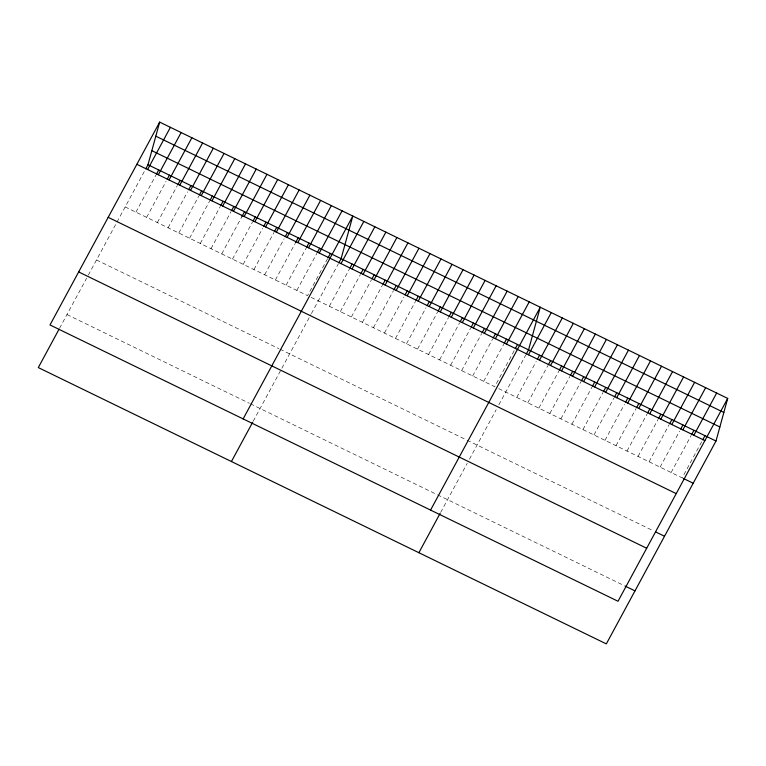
<?xml version="1.0" encoding="UTF-8"?>
<svg xmlns="http://www.w3.org/2000/svg" width="766" height="766" viewBox="0 0 766 766"><rect width="100%" height="100%" fill="white"/><g stroke="black" fill="none" stroke-linecap="round" stroke-linejoin="round"><path stroke-width="0.57" stroke-dasharray="3.83 2.87" d="M59.537 328.317L86.654 278.154M88.301 275.118L144.64 170.914M135.898 212.144L155.929 175.098M146.622 217.362L166.098 181.351M157.356 222.58L177.386 185.544M168.08 227.808L187.555 191.787M178.813 233.027L198.844 195.981M189.547 238.245L209.568 201.199M200.271 243.464L220.302 206.418M211.004 248.682L231.035 211.636M221.728 253.9L241.759 216.855M232.462 259.119L252.493 222.073M243.186 264.337L262.661 228.325M253.919 269.555L273.95 232.51M264.643 274.774L284.119 238.762M275.377 279.992L294.853 243.981M286.111 285.211L306.132 248.165M296.835 290.429L316.865 253.383M327.599 258.611L307.568 295.647L125.164 206.925M253.192 421.271L310.862 314.615M311.398 313.629L338.323 263.83M329.323 306.237L349.353 269.192M340.343 311.599L360.374 274.554M351.374 316.961L371.405 279.916M362.404 322.323L382.425 285.278M373.425 327.685L393.456 290.64M384.455 333.047L403.931 297.036M395.476 338.419L415.507 301.373M406.507 343.781L425.982 307.76M417.527 349.143L437.558 312.097M428.558 354.505L448.589 317.459M439.588 359.867L459.61 322.821M450.609 365.229L470.64 328.183M461.639 370.591L481.67 333.555M472.66 375.962L492.691 338.917M483.691 381.324L503.722 344.279M514.187 350.675L494.712 386.686L310.785 297.218M440.642 512.454L467.231 463.277M469.424 459.227L496.186 409.724M498.838 404.812L525.773 355.003M516.772 397.41L536.238 361.399M527.793 402.772L547.824 365.736M538.824 408.144L558.854 371.098M549.844 413.506L569.875 376.46M560.875 418.868L580.906 381.822M571.905 424.23L591.927 387.184M582.926 429.592L602.957 392.546M593.956 434.954L613.987 397.918M604.977 440.326L624.453 404.304M616.008 445.688L636.039 408.642M627.028 451.05L647.059 414.004M638.059 456.412L658.09 419.366M649.089 461.774L669.111 424.728M660.11 467.136L679.586 431.124M671.14 472.498L691.171 435.461M701.637 441.848L682.161 477.869L498.723 388.64M96.497 259.942L278.901 348.664M279.973 349.191L466.054 439.703M467.049 440.191L653.494 530.886M66.968 314.567L249.362 403.289M250.434 403.816L436.515 494.329M437.52 494.817L623.964 585.502"/><path stroke-width="1.15" d="M145.751 168.855L147.982 164.738L159.673 122.11L727.7 398.416L715.999 441.044L606.327 643.89L38.3 367.584L59.001 329.294M159.673 122.11L50.001 324.956L618.018 601.262L727.7 398.416M147.599 169.525L170.406 127.338M156.484 174.074L158.706 169.956M158.323 174.744L181.14 132.556M167.208 179.292L169.439 175.175M169.056 179.962L191.864 137.775M177.942 184.51L180.163 180.393M179.78 185.18L202.597 142.993M188.666 189.729L190.897 185.611M190.514 190.399L213.321 148.211M199.399 194.947L201.621 190.83M201.238 195.617L224.055 153.43M210.133 200.165L212.354 196.048M211.971 200.836L234.779 158.648M220.857 205.384L223.088 201.276M222.695 206.054L245.513 163.867M231.591 210.602L233.812 206.494M233.429 211.272L256.237 169.085M241.759 216.855L244.546 211.713M244.162 216.491L266.97 174.303M253.048 221.048L255.27 216.931M254.886 221.709L277.704 179.522M263.772 226.267L266.003 222.15M265.62 226.928L288.428 184.74M274.506 231.485L276.727 227.368M276.344 232.155L299.161 189.958M285.23 236.704L287.461 232.586M287.078 237.374L309.885 195.177M295.408 242.946L298.185 237.805M297.802 242.592L320.619 200.395M306.697 247.14L308.918 243.023M308.535 247.811L331.343 205.623M317.421 252.359L319.652 248.241M319.259 253.029L342.076 210.841M328.154 257.577L330.376 253.46M243.128 418.906L352.8 216.06L341.109 258.678L338.878 262.795M231.428 461.525L252.665 422.257M341.023 263.609L363.831 221.422M349.909 268.157L352.13 264.04M352.044 268.971L374.861 226.784M360.93 273.519L363.161 269.412M363.074 274.333L385.882 232.146M371.96 278.891L374.181 274.774M374.095 279.695L396.912 237.508M382.99 284.253L385.212 280.136M385.126 285.067L407.933 242.87M394.011 289.615L396.242 285.498M396.146 290.429L418.964 248.241M405.042 294.977L407.263 290.86M407.177 295.791L429.985 253.603M416.062 300.339L418.293 296.222M418.207 301.153L441.015 258.965M427.093 305.701L429.314 301.593M429.228 306.515L452.045 264.327M438.114 311.073L440.345 306.955M440.259 311.877L463.066 269.689M449.144 316.435L451.365 312.317M451.279 317.248L474.097 275.051M460.175 321.797L462.396 317.679M462.31 322.61L485.117 280.423M471.195 327.159L473.426 323.041M473.331 327.972L496.148 285.785M482.226 332.521L484.447 328.403M484.361 333.334L507.169 291.147M493.247 337.883L495.478 333.765M495.391 338.696L518.199 296.509M504.277 343.245L506.498 339.137M506.412 344.058L529.229 301.871M515.298 348.616L517.529 344.499M430.578 510.079L540.25 307.233L528.55 349.861L526.328 353.978M418.878 552.707L440.105 513.431M528.463 354.792L551.281 312.595M537.359 359.34L539.58 355.223M539.494 360.154L562.301 317.967M548.379 364.702L550.61 360.585M550.524 365.516L573.332 323.329M559.41 370.064L561.631 365.947M561.545 370.878L584.362 328.691M570.431 375.426L572.662 371.319M572.575 376.24L595.383 334.053M581.461 380.798L583.682 376.68M583.596 381.602L606.413 339.415M592.491 386.16L594.713 382.043M594.627 386.974L617.434 344.777M603.512 391.522L605.743 387.405M605.647 392.336L628.465 350.148M614.543 396.884L616.764 392.767M616.678 397.698L639.486 355.51M625.563 402.246L627.794 398.129M627.708 403.06L650.516 360.872M636.594 407.608L638.815 403.49M638.729 408.422L661.546 366.234M647.615 412.979L649.846 408.862M649.76 413.784L672.567 371.596M658.645 418.341L660.867 414.224M660.78 419.155L683.598 376.958M669.675 423.703L671.897 419.586M671.811 424.517L694.618 382.32M680.696 429.065L682.927 424.948M682.832 429.879L705.649 387.692M691.727 434.427L693.948 430.31M693.862 435.241L716.67 393.054M702.748 439.789L704.979 435.672M155.814 136.176L723.841 412.481M151.84 150.672L719.858 426.978M147.982 164.738L715.999 441.044M136.865 164.307L704.892 440.603M683.167 478.357L693.192 483.231M108.198 217.324L676.225 493.62M655.505 531.853L664.524 536.248M78.668 271.94L646.686 548.245M624.97 585.99L634.985 590.873"/></g></svg>
